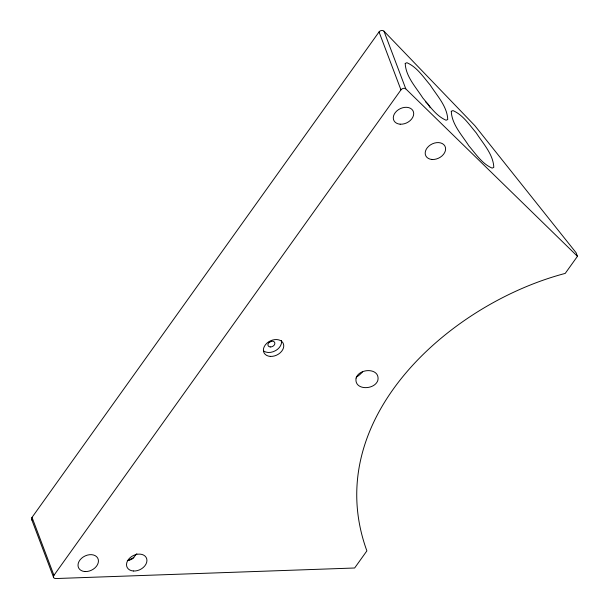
<?xml version="1.0" encoding="UTF-8"?>
<svg xmlns="http://www.w3.org/2000/svg" width="609" height="609" viewBox="0 0 609 609"><rect width="100%" height="100%" fill="white"/><g stroke="black" fill="none" stroke-linecap="round" stroke-linejoin="round"><path stroke-width="0.91" d="M32.026 517.391L379.042 31.934A3.053 2.39 -20.7 0 1 383.982 31.196L474.845 125.652L576.099 252.727L577.454 256.305L565.221 273.411C449.358 303.883 319.116 419.723 366.877 550.886L354.651 567.999L55.777 578.55A3.068 2.23 -26.4 0 1 53.935 575.33L32.026 517.391A3.053 2.39 -20.7 0 0 32.574 520.505M53.942 575.33L400.958 89.873A3.068 2.23 -26.4 0 1 405.792 88.884L577.454 256.305M136.858 553.665L133.249 557.844L127.311 560.676M133.957 557.395L132.633 558.704L128.88 560.539M425.394 101.612L427.982 104.147L430.266 107.74M383.982 31.196L405.8 88.876M379.042 31.934L400.958 89.873M31.653 519.431L53.546 577.302M362.568 371.855A10.696 3.783 -44.8 0 1 356.463 377.078M281.381 340.431A10.696 7.78 -26.4 0 1 275.854 350.479A10.696 7.78 -26.4 0 1 263.705 351.02M271.568 340.949A3.669 2.611 -27.7 0 1 269.049 342.182M405.229 63.427C405.716 76.559 416.016 87.277 422.775 97.92C429.695 105.981 435.998 115.877 446.062 120.232L447.744 119.524C447.257 106.385 436.957 95.666 430.19 85.024C423.278 76.962 416.967 67.066 406.911 62.712L405.229 63.427M451.284 111.302C451.771 124.434 462.071 135.152 468.831 145.802C475.751 153.856 482.054 163.76 492.118 168.114L493.8 167.399C493.313 154.26 483.013 143.549 476.246 132.899C469.333 124.837 463.023 114.941 452.967 110.587L451.284 111.302M356.105 378.044C353.783 390.597 374.809 390.308 377.9 380.214C380.214 367.653 359.188 367.95 356.105 378.044M400.151 124.19A10.726 7.803 -26.4 0 0 413.526 112.132A10.726 7.803 -26.4 0 0 396.809 110.945A10.726 7.803 -26.4 0 0 400.151 124.19M84.895 571.546A10.726 7.803 -26.4 0 0 98.262 559.488A10.726 7.803 -26.4 0 0 81.545 558.293A10.726 7.803 -26.4 0 0 84.895 571.546M432.055 159.474A10.726 7.803 -26.4 0 0 445.43 147.416A10.726 7.803 -26.4 0 0 428.713 146.229A10.726 7.803 -26.4 0 0 432.055 159.474M133.379 570.998A10.726 7.803 -26.4 0 0 146.754 558.94A10.726 7.803 -26.4 0 0 130.037 557.753A10.726 7.803 -26.4 0 0 133.379 570.998M270.251 346.947A3.669 2.672 -26.4 0 0 274.811 342.814A3.669 2.672 -26.4 0 0 269.087 342.425A3.669 2.672 -26.4 0 0 270.251 346.947M270.274 356.394A10.696 7.78 -26.4 0 0 283.573 344.344A10.696 7.78 -26.4 0 0 266.887 343.202A10.696 7.78 -26.4 0 0 270.274 356.394"/></g></svg>
